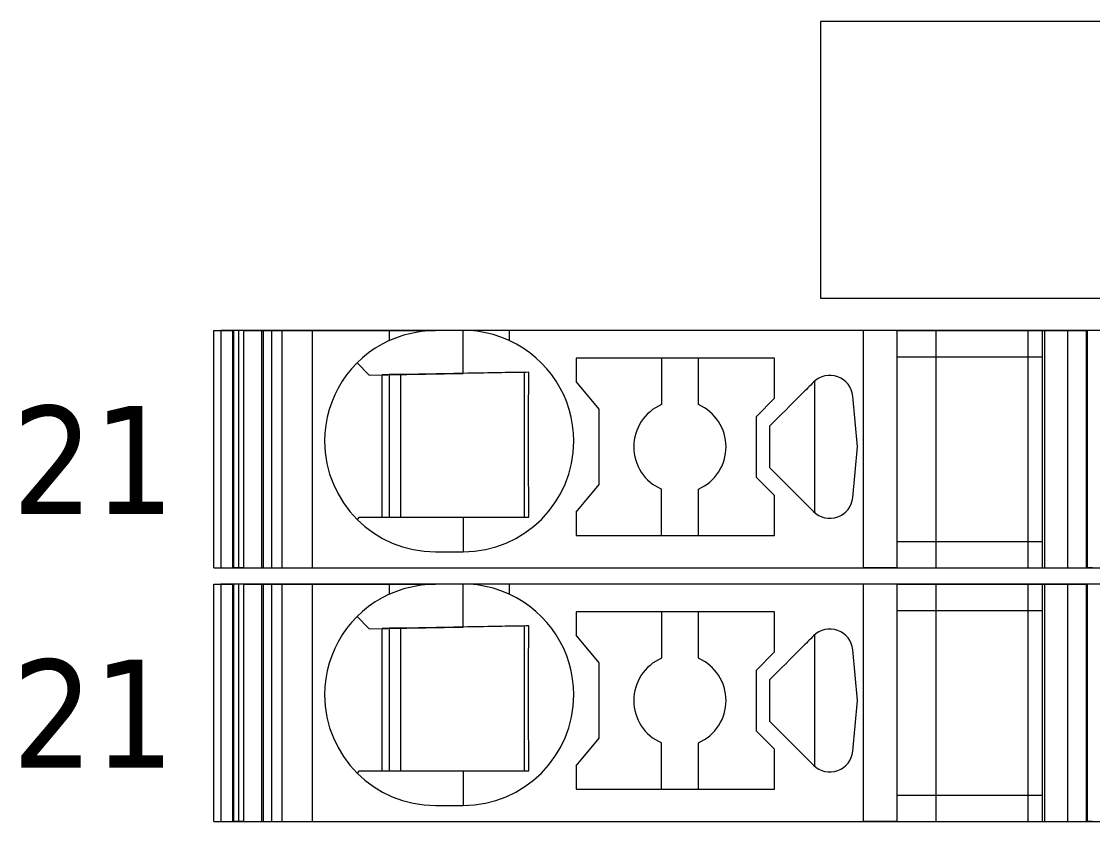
# Model space of a CAD drawing. Header units: millimetres. Extents: x 0 to 1680, y 0 to 1188.
# Drawn here: x 869.68 to 892.89, y 411.85 to 429.2 of the extents above; entities that cross this region are included whole.
import ezdxf
from ezdxf.enums import TextEntityAlignment as Align

# ---------------------------------------------------------------- set-up
doc = ezdxf.new("R2010")
doc.units = ezdxf.units.MM
for name, color, linetype, lineweight in [('EPLAN100', 7, 'Continuous', 13), ('EPLAN309', 5, 'Continuous', 5), ('EPLAN493', 5, 'Continuous', 5), ('MAIN-1', 7, 'Continuous', 5), ('MAIN-2', 7, 'Continuous', 5)]:
    doc.layers.add(name, color=color, linetype=linetype, lineweight=lineweight)
doc.styles.add('Tahoma', font='')
doc.styles.get('Tahoma').set_extended_font_data('Tahoma')

# ---------------------------------------------------------------- blocks, each defined once
blk = doc.blocks.new('EPLSYM_LibrarySPECIAL_Symbol12_Variant0_Placement8_31')
at = {"layer": 'EPLAN309', "lineweight": 13, "ltscale": 16}
blk.add_lwpolyline([(0, -5.15), (68.15, -5.15), (68.15, 0), (0, 0)], close=True, dxfattribs=at)
at = {"layer": 'EPLAN493', "color": 5, "style": 'Tahoma'}
blk.add_attdef('17_20450', text='', height=2.3478, dxfattribs=at).set_placement((0, -21.83478), align=Align.MIDDLE_RIGHT)
blk = doc.blocks.new('EPLSYM_LibrarySPECIAL_Symbol12_Variant0_Placement8_32')
at = {"layer": 'EPLAN309', "lineweight": 13, "ltscale": 16}
blk.add_lwpolyline([(0, -5.15), (68.15, -5.15), (68.15, 0), (0, 0)], close=True, dxfattribs=at)
at = {"layer": 'EPLAN493', "color": 5, "style": 'Tahoma'}
blk.add_attdef('17_20450', text='', height=2.3478, dxfattribs=at).set_placement((0, -21.83478), align=Align.MIDDLE_RIGHT)

msp = doc.modelspace()

# ---------------------------------------------------------------- linework, layer by layer
at = {"layer": 'EPLAN100', "lineweight": 0, "ltscale": 6}
msp.add_lwpolyline([(887, 423.2), (925, 423.2), (925, 429.2), (887, 429.2)], close=True, dxfattribs=at)
at = {"layer": 'MAIN-1'}
for p, q in [((873.85, 422.5), (874.284, 422.5)), ((873.85, 417.35), (873.85, 422.5)), ((874.393, 422.5), (874.284, 422.5)), ((874.284, 417.35), (874.284, 422.5)), ((874.501, 422.5), (874.393, 422.5)), ((874.393, 417.35), (874.393, 422.5)), ((874.501, 422.5), (877.65, 422.5)), ((874.501, 417.35), (874.501, 422.5)), ((877.65, 422.5), (878.65, 422.5)), ((877.65, 422.5), (877.65, 422.282)), ((877.65, 422.282), (877.702, 422.305)), ((877.702, 422.305), (877.756, 422.327)), ((877.756, 422.327), (877.813, 422.349)), ((877.813, 422.349), (877.872, 422.37)), ((877.872, 422.37), (877.933, 422.39)), ((877.933, 422.39), (877.997, 422.409)), ((877.997, 422.409), (878.063, 422.427)), ((878.063, 422.427), (878.131, 422.443)), ((878.131, 422.443), (878.201, 422.458)), ((878.201, 422.458), (878.272, 422.47)), ((878.272, 422.47), (878.346, 422.481)), ((878.346, 422.481), (878.421, 422.489)), ((878.421, 422.489), (878.497, 422.495)), ((878.497, 422.495), (878.573, 422.499)), ((878.573, 422.499), (878.65, 422.5)), ((879.25, 422.5), (878.65, 422.5)), ((879.327, 422.499), (879.25, 422.5)), ((880.25, 422.5), (879.25, 422.5)), ((879.25, 421.568), (879.25, 422.5)), ((879.403, 422.495), (879.327, 422.499)), ((879.479, 422.489), (879.403, 422.495)), ((879.554, 422.481), (879.479, 422.489)), ((879.628, 422.47), (879.554, 422.481)), ((879.699, 422.458), (879.628, 422.47)), ((879.769, 422.443), (879.699, 422.458)), ((879.837, 422.427), (879.769, 422.443)), ((879.903, 422.409), (879.837, 422.427)), ((879.967, 422.39), (879.903, 422.409)), ((880.028, 422.37), (879.967, 422.39)), ((880.087, 422.349), (880.028, 422.37)), ((880.144, 422.327), (880.087, 422.349)), ((880.198, 422.305), (880.144, 422.327)), ((880.25, 422.282), (880.198, 422.305)), ((887.932, 422.5), (880.25, 422.5)), ((880.25, 422.5), (880.25, 422.282)), ((888.65, 422.5), (887.932, 422.5)), ((887.932, 417.35), (887.932, 422.5)), ((888.65, 422.5), (891.8, 422.5)), ((888.65, 422.5), (888.65, 417.35)), ((891.8, 422.5), (892.35, 422.5)), ((891.8, 422.5), (891.8, 417.35)), ((892.35, 422.5), (892.784, 422.5)), ((892.35, 422.5), (892.35, 417.35)), ((892.893, 422.5), (892.784, 422.5)), ((892.784, 417.35), (892.784, 422.5)), ((881.7, 421.9), (881.7, 421.389)), ((886, 421.9), (881.7, 421.9)), ((883.55, 421.9), (883.55, 420.892)), ((884.35, 420.892), (884.35, 421.9)), ((886, 421.029), (886, 421.9)), ((888.65, 421.925), (891.8, 421.925)), ((876.953, 421.797), (877.217, 421.533)), ((880.09, 421.582), (880.017, 421.581)), ((880.16, 421.584), (880.09, 421.582)), ((880.229, 421.585), (880.16, 421.584)), ((880.297, 421.586), (880.229, 421.585)), ((880.363, 421.587), (880.297, 421.586)), ((880.428, 421.588), (880.363, 421.587)), ((880.491, 421.589), (880.428, 421.588)), ((880.554, 421.59), (880.491, 421.589)), ((880.615, 421.591), (880.554, 421.59)), ((880.579, 418.45), (880.579, 421.591)), ((880.676, 421.592), (880.615, 421.591)), ((880.676, 421.522), (880.676, 421.592)), ((877.217, 421.533), (879.25, 421.568)), ((877.5, 418.45), (877.5, 421.538)), ((877.65, 421.54), (877.65, 418.45)), ((877.9, 418.45), (877.9, 421.545)), ((879.345, 421.57), (879.25, 421.568)), ((879.438, 421.571), (879.345, 421.57)), ((879.53, 421.573), (879.438, 421.571)), ((879.618, 421.575), (879.53, 421.573)), ((879.703, 421.576), (879.618, 421.575)), ((879.786, 421.577), (879.703, 421.576)), ((879.865, 421.579), (879.786, 421.577)), ((879.943, 421.58), (879.865, 421.579)), ((880.017, 421.581), (879.943, 421.58)), ((880.673, 421.303), (880.674, 421.377)), ((880.674, 421.377), (880.675, 421.45)), ((880.675, 421.45), (880.676, 421.522)), ((882.2, 420.793), (881.7, 421.389)), ((886.846, 421.379), (886.815, 421.347)), ((886.867, 421.398), (886.867, 418.552)), ((880.671, 421.07), (880.672, 421.149)), ((880.672, 421.149), (880.673, 421.227)), ((880.673, 421.227), (880.673, 421.303)), ((886.594, 421.126), (886.558, 421.09)), ((886.627, 421.159), (886.594, 421.126)), ((886.658, 421.191), (886.627, 421.159)), ((886.69, 421.222), (886.658, 421.191)), ((886.721, 421.253), (886.69, 421.222)), ((886.752, 421.285), (886.721, 421.253)), ((886.784, 421.316), (886.752, 421.285)), ((886.815, 421.347), (886.784, 421.316)), ((880.669, 420.817), (880.67, 420.904)), ((880.67, 420.988), (880.671, 421.07)), ((880.67, 420.904), (880.67, 420.988)), ((885.6, 420.629), (886, 421.029)), ((886.402, 420.934), (886.323, 420.856)), ((886.443, 420.975), (886.402, 420.934)), ((886.483, 421.015), (886.443, 420.975)), ((886.521, 421.053), (886.483, 421.015)), ((886.558, 421.09), (886.521, 421.053)), ((887.802, 419.975), (887.698, 421.072)), ((880.668, 420.632), (880.669, 420.726)), ((880.669, 420.726), (880.669, 420.817)), ((882.2, 419.157), (882.2, 420.793)), ((886.158, 420.69), (886.072, 420.604)), ((886.242, 420.774), (886.158, 420.69)), ((886.323, 420.856), (886.242, 420.774)), ((880.667, 420.431), (880.668, 420.534)), ((880.667, 420.324), (880.667, 420.431)), ((880.668, 420.534), (880.668, 420.632)), ((885.6, 420.629), (885.6, 419.321)), ((885.986, 420.518), (885.9, 420.432)), ((885.9, 420.302), (885.9, 420.432)), ((886.072, 420.604), (885.986, 420.518)), ((880.667, 420.213), (880.667, 420.324)), ((880.667, 420.1), (880.667, 420.213)), ((885.9, 420.171), (885.9, 420.302)), ((880.667, 419.979), (880.667, 420.1)), ((880.667, 419.861), (880.667, 419.979)), ((885.9, 420.04), (885.9, 420.171)), ((885.9, 419.91), (885.9, 420.04)), ((887.698, 418.878), (887.802, 419.975)), ((880.667, 419.747), (880.667, 419.861)), ((880.668, 419.638), (880.667, 419.747)), ((885.9, 419.779), (885.9, 419.91)), ((885.9, 419.648), (885.9, 419.779)), ((880.668, 419.534), (880.668, 419.638)), ((880.669, 419.434), (880.668, 419.534)), ((885.9, 419.518), (885.9, 419.648)), ((885.9, 419.518), (886.846, 418.571)), ((880.669, 419.339), (880.669, 419.434)), ((880.67, 419.248), (880.669, 419.339)), ((886, 418.921), (885.6, 419.321)), ((880.671, 419.159), (880.67, 419.248)), ((880.672, 419.073), (880.671, 419.159)), ((880.672, 418.99), (880.672, 419.073)), ((881.7, 418.561), (882.2, 419.157)), ((883.55, 418.05), (883.55, 419.058)), ((884.35, 418.05), (884.35, 419.058)), ((880.673, 418.908), (880.672, 418.99)), ((880.674, 418.829), (880.673, 418.908)), ((880.675, 418.75), (880.674, 418.829)), ((886, 418.05), (886, 418.921)), ((880.676, 418.674), (880.675, 418.75)), ((880.676, 418.598), (880.676, 418.674)), ((880.677, 418.524), (880.676, 418.598)), ((877, 418.45), (876.953, 418.403)), ((877, 418.45), (879.25, 418.45)), ((879.25, 418.45), (879.342, 418.45)), ((879.25, 418.45), (879.25, 417.7)), ((879.342, 418.45), (879.433, 418.45)), ((879.433, 418.45), (879.523, 418.45)), ((879.523, 418.45), (879.61, 418.45)), ((879.61, 418.45), (879.695, 418.45)), ((879.695, 418.45), (879.778, 418.45)), ((879.778, 418.45), (879.858, 418.45)), ((879.858, 418.45), (879.936, 418.45)), ((879.936, 418.45), (880.011, 418.45)), ((880.011, 418.45), (880.085, 418.45)), ((880.085, 418.45), (880.157, 418.45)), ((880.157, 418.45), (880.226, 418.45)), ((880.226, 418.45), (880.295, 418.45)), ((880.295, 418.45), (880.361, 418.45)), ((880.361, 418.45), (880.427, 418.45)), ((880.427, 418.45), (880.491, 418.45)), ((880.491, 418.45), (880.555, 418.45)), ((880.555, 418.45), (880.617, 418.45)), ((880.617, 418.45), (880.678, 418.45)), ((880.678, 418.45), (880.677, 418.524)), ((881.7, 418.561), (881.7, 418.05)), ((881.7, 418.05), (886, 418.05)), ((888.65, 417.925), (891.8, 417.925)), ((878.65, 417.7), (879.25, 417.7)), ((873.85, 417.35), (874.284, 417.35)), ((874.393, 417.35), (874.284, 417.35)), ((874.501, 417.35), (874.393, 417.35)), ((874.501, 417.35), (887.932, 417.35)), ((888.65, 417.35), (887.932, 417.35)), ((888.65, 417.35), (891.8, 417.35)), ((891.8, 417.35), (892.35, 417.35)), ((892.35, 417.35), (892.784, 417.35)), ((892.893, 417.35), (892.784, 417.35)), ((873.85, 417), (874.284, 417)), ((873.85, 411.85), (873.85, 417)), ((874.393, 417), (874.284, 417)), ((874.284, 411.85), (874.284, 417)), ((874.501, 417), (874.393, 417)), ((874.393, 411.85), (874.393, 417)), ((874.501, 417), (877.65, 417)), ((874.501, 411.85), (874.501, 417)), ((877.65, 417), (878.65, 417)), ((877.65, 417), (877.65, 416.782)), ((878.063, 416.927), (878.131, 416.943)), ((878.131, 416.943), (878.201, 416.958)), ((878.201, 416.958), (878.272, 416.97)), ((878.272, 416.97), (878.346, 416.981)), ((878.346, 416.981), (878.421, 416.989)), ((878.421, 416.989), (878.497, 416.995)), ((878.497, 416.995), (878.573, 416.999)), ((878.573, 416.999), (878.65, 417)), ((879.25, 417), (878.65, 417)), ((879.327, 416.999), (879.25, 417)), ((880.25, 417), (879.25, 417)), ((879.25, 416.068), (879.25, 417)), ((879.403, 416.995), (879.327, 416.999)), ((879.479, 416.989), (879.403, 416.995)), ((879.554, 416.981), (879.479, 416.989)), ((879.628, 416.97), (879.554, 416.981)), ((879.699, 416.958), (879.628, 416.97)), ((879.769, 416.943), (879.699, 416.958)), ((879.837, 416.927), (879.769, 416.943)), ((887.932, 417), (880.25, 417)), ((880.25, 417), (880.25, 416.782)), ((888.65, 417), (887.932, 417)), ((887.932, 411.85), (887.932, 417)), ((888.65, 417), (891.8, 417)), ((888.65, 417), (888.65, 411.85)), ((891.8, 417), (892.35, 417)), ((891.8, 417), (891.8, 411.85)), ((892.35, 417), (892.784, 417)), ((892.35, 417), (892.35, 411.85)), ((892.893, 417), (892.784, 417)), ((892.784, 411.85), (892.784, 417)), ((877.65, 416.782), (877.702, 416.805)), ((877.702, 416.805), (877.756, 416.827)), ((877.756, 416.827), (877.813, 416.849)), ((877.813, 416.849), (877.872, 416.87)), ((877.872, 416.87), (877.933, 416.89)), ((877.933, 416.89), (877.997, 416.909)), ((877.997, 416.909), (878.063, 416.927)), ((879.903, 416.909), (879.837, 416.927)), ((879.967, 416.89), (879.903, 416.909)), ((880.028, 416.87), (879.967, 416.89)), ((880.087, 416.849), (880.028, 416.87)), ((880.144, 416.827), (880.087, 416.849)), ((880.198, 416.805), (880.144, 416.827)), ((880.25, 416.782), (880.198, 416.805)), ((876.953, 416.297), (877.217, 416.033)), ((881.7, 416.4), (881.7, 415.889)), ((886, 416.4), (881.7, 416.4)), ((883.55, 416.4), (883.55, 415.392)), ((884.35, 415.392), (884.35, 416.4)), ((886, 415.529), (886, 416.4)), ((888.65, 416.425), (891.8, 416.425)), ((877.217, 416.033), (879.25, 416.068)), ((877.5, 412.95), (877.5, 416.038)), ((877.65, 416.04), (877.65, 412.95)), ((877.9, 412.95), (877.9, 416.045)), ((879.345, 416.07), (879.25, 416.068)), ((879.438, 416.071), (879.345, 416.07)), ((879.53, 416.073), (879.438, 416.071)), ((879.618, 416.075), (879.53, 416.073)), ((879.703, 416.076), (879.618, 416.075)), ((879.786, 416.077), (879.703, 416.076)), ((879.865, 416.079), (879.786, 416.077)), ((879.943, 416.08), (879.865, 416.079)), ((880.017, 416.081), (879.943, 416.08)), ((880.09, 416.082), (880.017, 416.081)), ((880.16, 416.084), (880.09, 416.082)), ((880.229, 416.085), (880.16, 416.084)), ((880.297, 416.086), (880.229, 416.085)), ((880.363, 416.087), (880.297, 416.086)), ((880.428, 416.088), (880.363, 416.087)), ((880.491, 416.089), (880.428, 416.088)), ((880.554, 416.09), (880.491, 416.089)), ((880.615, 416.091), (880.554, 416.09)), ((880.579, 412.95), (880.579, 416.091)), ((880.676, 416.092), (880.615, 416.091)), ((880.675, 415.95), (880.676, 416.022)), ((880.676, 416.022), (880.676, 416.092)), ((880.673, 415.803), (880.674, 415.877)), ((880.673, 415.727), (880.673, 415.803)), ((880.674, 415.877), (880.675, 415.95)), ((882.2, 415.293), (881.7, 415.889)), ((886.752, 415.785), (886.721, 415.753)), ((886.784, 415.816), (886.752, 415.785)), ((886.815, 415.847), (886.784, 415.816)), ((886.846, 415.879), (886.815, 415.847)), ((886.867, 415.898), (886.867, 413.052)), ((880.67, 415.488), (880.671, 415.57)), ((880.671, 415.57), (880.672, 415.649)), ((880.672, 415.649), (880.673, 415.727)), ((886.521, 415.553), (886.483, 415.515)), ((886.558, 415.59), (886.521, 415.553)), ((886.594, 415.626), (886.558, 415.59)), ((886.627, 415.659), (886.594, 415.626)), ((886.658, 415.691), (886.627, 415.659)), ((886.69, 415.722), (886.658, 415.691)), ((886.721, 415.753), (886.69, 415.722)), ((887.802, 414.475), (887.698, 415.572)), ((880.669, 415.317), (880.67, 415.404)), ((880.669, 415.226), (880.669, 415.317)), ((880.67, 415.404), (880.67, 415.488)), ((885.6, 415.129), (886, 415.529)), ((886.323, 415.356), (886.242, 415.274)), ((886.402, 415.434), (886.323, 415.356)), ((886.443, 415.475), (886.402, 415.434)), ((886.483, 415.515), (886.443, 415.475)), ((880.668, 415.132), (880.669, 415.226)), ((880.668, 415.034), (880.668, 415.132)), ((882.2, 413.657), (882.2, 415.293)), ((885.6, 415.129), (885.6, 413.821)), ((886.072, 415.104), (885.986, 415.018)), ((886.158, 415.19), (886.072, 415.104)), ((886.242, 415.274), (886.158, 415.19)), ((880.667, 414.931), (880.668, 415.034)), ((880.667, 414.824), (880.667, 414.931)), ((885.986, 415.018), (885.9, 414.932)), ((885.9, 414.802), (885.9, 414.932)), ((880.667, 414.713), (880.667, 414.824)), ((880.667, 414.6), (880.667, 414.713)), ((885.9, 414.671), (885.9, 414.802)), ((885.9, 414.54), (885.9, 414.671)), ((880.667, 414.479), (880.667, 414.6)), ((880.667, 414.361), (880.667, 414.479)), ((885.9, 414.41), (885.9, 414.54)), ((885.9, 414.279), (885.9, 414.41)), ((887.698, 413.378), (887.802, 414.475)), ((880.667, 414.247), (880.667, 414.361)), ((880.668, 414.138), (880.667, 414.247)), ((885.9, 414.148), (885.9, 414.279)), ((880.668, 414.034), (880.668, 414.138)), ((880.669, 413.934), (880.668, 414.034)), ((880.669, 413.839), (880.669, 413.934)), ((885.9, 414.018), (885.9, 414.148)), ((885.9, 414.018), (886.846, 413.071)), ((880.67, 413.748), (880.669, 413.839)), ((880.671, 413.659), (880.67, 413.748)), ((886, 413.421), (885.6, 413.821)), ((880.672, 413.573), (880.671, 413.659)), ((880.672, 413.49), (880.672, 413.573)), ((880.673, 413.408), (880.672, 413.49)), ((881.7, 413.061), (882.2, 413.657)), ((883.55, 412.55), (883.55, 413.558)), ((884.35, 412.55), (884.35, 413.558)), ((880.674, 413.329), (880.673, 413.408)), ((880.675, 413.25), (880.674, 413.329)), ((880.676, 413.174), (880.675, 413.25)), ((886, 412.55), (886, 413.421)), ((880.676, 413.098), (880.676, 413.174)), ((880.677, 413.024), (880.676, 413.098)), ((880.678, 412.95), (880.677, 413.024)), ((881.7, 413.061), (881.7, 412.55)), ((877, 412.95), (876.953, 412.903)), ((877, 412.95), (879.25, 412.95)), ((879.25, 412.95), (879.342, 412.95)), ((879.25, 412.95), (879.25, 412.2)), ((879.342, 412.95), (879.433, 412.95)), ((879.433, 412.95), (879.523, 412.95)), ((879.523, 412.95), (879.61, 412.95)), ((879.61, 412.95), (879.695, 412.95)), ((879.695, 412.95), (879.778, 412.95)), ((879.778, 412.95), (879.858, 412.95)), ((879.858, 412.95), (879.936, 412.95)), ((879.936, 412.95), (880.011, 412.95)), ((880.011, 412.95), (880.085, 412.95)), ((880.085, 412.95), (880.157, 412.95)), ((880.157, 412.95), (880.226, 412.95)), ((880.226, 412.95), (880.295, 412.95)), ((880.295, 412.95), (880.361, 412.95)), ((880.361, 412.95), (880.427, 412.95)), ((880.427, 412.95), (880.491, 412.95)), ((880.491, 412.95), (880.555, 412.95)), ((880.555, 412.95), (880.617, 412.95)), ((880.617, 412.95), (880.678, 412.95)), ((881.7, 412.55), (886, 412.55)), ((888.65, 412.425), (891.8, 412.425)), ((878.65, 412.2), (879.25, 412.2)), ((873.85, 411.85), (874.284, 411.85)), ((874.393, 411.85), (874.284, 411.85)), ((874.501, 411.85), (874.393, 411.85)), ((874.501, 411.85), (887.932, 411.85)), ((888.65, 411.85), (887.932, 411.85)), ((888.65, 411.85), (891.8, 411.85)), ((891.8, 411.85), (892.35, 411.85)), ((892.35, 411.85), (892.784, 411.85)), ((892.893, 411.85), (892.784, 411.85))]:
    msp.add_line(p, q, dxfattribs=at)
for centre, radius, start, end in [((878.65, 420.1), 2.4, 114.6244, 180), ((879.25, 420.1), 2.4, 0, 65.3756), ((887.2, 421.025), 0.5, 5.4404, 135), ((883.95, 419.975), 1, 113.5782, 180), ((883.95, 419.975), 1, 0, 66.4218), ((878.65, 420.1), 2.4, 180, 270), ((879.25, 420.1), 2.4, 270, 0), ((883.95, 419.975), 1, 180, 246.4218), ((883.95, 419.975), 1, 293.5782, 0), ((887.2, 418.925), 0.5, 225, 354.5596), ((878.65, 414.6), 2.4, 114.6244, 180), ((879.25, 414.6), 2.4, 0, 65.3756), ((887.2, 415.525), 0.5, 5.4404, 135), ((883.95, 414.475), 1, 113.5782, 180), ((883.95, 414.475), 1, 0, 66.4218), ((878.65, 414.6), 2.4, 180, 270), ((879.25, 414.6), 2.4, 270, 0), ((883.95, 414.475), 1, 180, 246.4218), ((883.95, 414.475), 1, 293.5782, 0), ((887.2, 413.425), 0.5, 225, 354.5596)]:
    msp.add_arc(centre, radius, start, end, dxfattribs=at)
at = {"layer": 'MAIN-2'}
for p, q in [((874.256, 422.5), (874.256, 417.35)), ((874.889, 417.35), (874.889, 422.5)), ((874.917, 422.5), (874.917, 417.35)), ((875.102, 422.5), (875.102, 417.35)), ((875.32, 422.5), (875.32, 417.35)), ((875.981, 422.5), (875.981, 417.35)), ((889.506, 417.35), (889.506, 422.5)), ((891.491, 422.5), (891.491, 417.35)), ((891.85, 422.5), (891.85, 417.35)), ((892.756, 422.5), (892.756, 417.35)), ((877.9, 421.553), (880.579, 421.6)), ((880.579, 421.6), (880.676, 421.592)), ((880.579, 421.591), (880.579, 421.6)), ((877.217, 421.533), (877.5, 421.538)), ((877.65, 421.542), (877.5, 421.539)), ((877.5, 421.539), (877.5, 421.538)), ((877.5, 421.538), (877.5, 421.538)), ((877.9, 421.548), (877.65, 421.543)), ((877.65, 421.542), (877.65, 421.543)), ((877.65, 421.542), (877.65, 421.54)), ((877.9, 421.548), (877.9, 421.553)), ((877.9, 421.545), (877.9, 421.548)), ((877.65, 418.45), (877.65, 418.45)), ((877.9, 418.45), (877.9, 418.45)), ((874.256, 417), (874.256, 411.85)), ((874.889, 411.85), (874.889, 417)), ((874.917, 417), (874.917, 411.85)), ((875.102, 417), (875.102, 411.85)), ((875.32, 417), (875.32, 411.85)), ((875.981, 417), (875.981, 411.85)), ((889.506, 411.85), (889.506, 417)), ((891.491, 417), (891.491, 411.85)), ((891.85, 417), (891.85, 411.85)), ((892.756, 417), (892.756, 411.85)), ((877.217, 416.033), (877.5, 416.038)), ((877.65, 416.042), (877.5, 416.039)), ((877.5, 416.039), (877.5, 416.038)), ((877.5, 416.038), (877.5, 416.038)), ((877.9, 416.048), (877.65, 416.043)), ((877.65, 416.042), (877.65, 416.043)), ((877.65, 416.042), (877.65, 416.04)), ((877.9, 416.053), (880.579, 416.1)), ((877.9, 416.048), (877.9, 416.053)), ((877.9, 416.045), (877.9, 416.048)), ((880.579, 416.1), (880.676, 416.092)), ((880.579, 416.091), (880.579, 416.1)), ((877.65, 412.95), (877.65, 412.95)), ((877.9, 412.95), (877.9, 412.95))]:
    msp.add_line(p, q, dxfattribs=at)

# ---------------------------------------------------------------- block references
ref = msp.add_blockref('EPLSYM_LibrarySPECIAL_Symbol12_Variant0_Placement8_31', (874, 422.5))
ref.add_attrib('17_20450', '21', dxfattribs={"layer": 'EPLAN493', "color": 5, "height": 2.3478, "style": 'Tahoma'}).set_placement((873, 419.69), align=Align.MIDDLE_RIGHT)
ref = msp.add_blockref('EPLSYM_LibrarySPECIAL_Symbol12_Variant0_Placement8_32', (874, 417))
ref.add_attrib('17_20450', '21', dxfattribs={"layer": 'EPLAN493', "color": 5, "height": 2.3478, "style": 'Tahoma'}).set_placement((873, 414.19), align=Align.MIDDLE_RIGHT)

doc.saveas('drawing.dxf')
